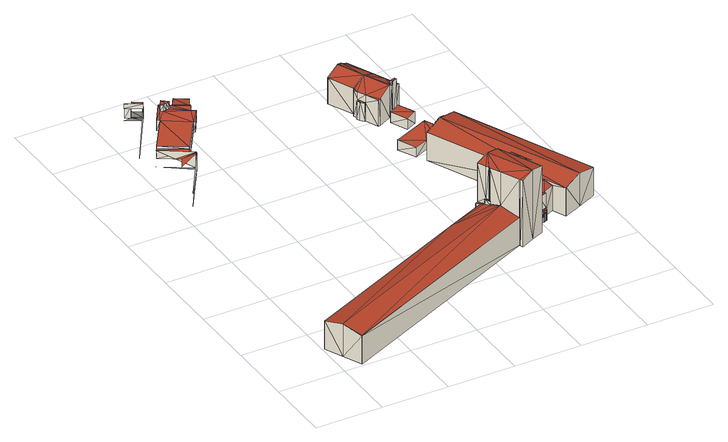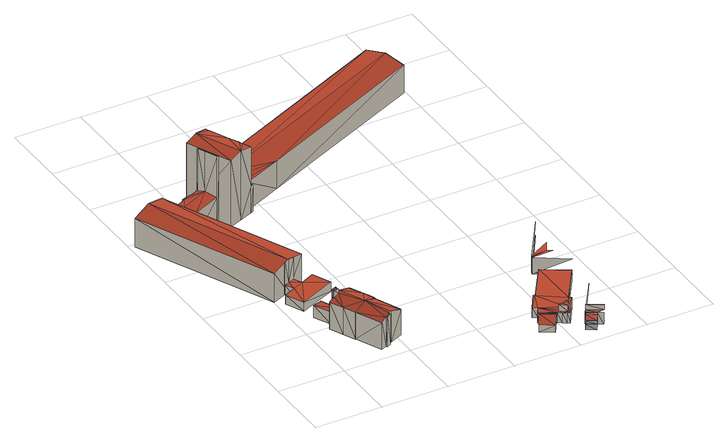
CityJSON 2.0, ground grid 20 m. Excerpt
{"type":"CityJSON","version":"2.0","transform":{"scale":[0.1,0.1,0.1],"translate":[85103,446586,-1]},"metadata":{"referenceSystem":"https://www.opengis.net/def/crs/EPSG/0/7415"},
"CityObjects":{
"building1":{"type":"Building","attributes":{"oorspronkelijk_bouwjaar":1928,"status":"Pand in gebruik","geconstateerd":false,"h_maaiveld":-0.438,"dak_type":"slanted","pw_datum":"2013-12-01","pw_actueel":"yes","pw_bron":"ahn3","reconstructie_methode":"tudelft3d-geoflow","versie_methode":"v21.03.1","kas_warenhuis":false,"ondergronds_type":"above ground","lod11_replace":false,"reconstruction_skipped":false},"geometry":[{"type":"MultiSurface","lod":"2.2","boundaries":[[[0,1,2]],[[3,4,2]],[[5,6,3]],[[5,7,8]],[[1,9,10]],[[7,10,11]],[[12,5,3]],[[12,7,5]],[[12,2,1]],[[3,2,12]],[[12,1,7]],[[7,1,10]],[[13,14,15]],[[16,17,18]],[[18,17,19]],[[20,21,22]],[[21,23,22]],[[23,15,24]],[[21,19,13]],[[21,25,23]],[[23,25,26]],[[27,25,21]],[[17,13,19]],[[27,21,28]],[[29,23,26]],[[27,30,25]],[[29,15,23]],[[28,21,13]],[[31,29,26]],[[27,28,30]],[[13,15,32]],[[33,31,26]],[[34,35,25]],[[30,34,25]],[[29,36,15]],[[28,13,32]],[[32,15,36]],[[28,32,29]],[[32,36,29]],[[28,29,34]],[[30,28,34]],[[34,29,31]],[[37,31,33]],[[38,35,34]],[[34,31,38]],[[38,31,37]]],"semantics":{"surfaces":[{"type":"GroundSurface"},{"type":"WallSurface"},{"type":"RoofSurface"}],"values":[0,1,2,2,0,1,2,2,1,1,1,1,1,2,1,1,1,0,2,1,1,1,1,2,0,1,0,2,0,2,1,0,2,1,0,2,1,1,1,1,1,1,0,2,1,1]}}]},
"building2":{"type":"Building","attributes":{"oorspronkelijk_bouwjaar":1948,"status":"Verbouwing pand","geconstateerd":false,"h_maaiveld":-0.448,"dak_type":"multiple horizontal","pw_datum":"2013-12-01","pw_actueel":"yes","pw_bron":"ahn3","reconstructie_methode":"tudelft3d-geoflow","versie_methode":"v21.03.1","kas_warenhuis":false,"ondergronds_type":"above ground","lod11_replace":false,"reconstruction_skipped":false},"geometry":[{"type":"Solid","lod":"2.2","boundaries":[[[[39,40,41]],[[42,43,44]],[[45,46,47]],[[40,47,41]],[[48,39,49]],[[40,39,48]],[[45,47,40]],[[47,50,51]],[[39,41,52]],[[41,47,51]],[[43,39,52]],[[53,44,43]],[[53,43,52]],[[54,44,53]],[[55,48,56]],[[56,48,49]],[[57,53,52]],[[58,57,52]],[[59,53,57]],[[60,41,61]],[[61,41,51]],[[62,42,44]],[[63,62,44]],[[64,50,47]],[[65,64,47]],[[66,67,68]],[[68,67,69]],[[70,71,72]],[[73,70,72]],[[74,58,60]],[[60,58,41]],[[41,58,52]],[[75,43,62]],[[62,43,42]],[[67,76,77]],[[78,67,77]],[[63,44,79]],[[79,44,54]],[[79,54,53]],[[59,79,53]],[[73,72,74]],[[74,72,58]],[[78,77,80]],[[81,78,80]],[[68,69,82]],[[82,69,83]],[[81,80,83]],[[83,80,84]],[[82,83,70]],[[70,83,71]],[[71,83,84]],[[85,40,55]],[[86,85,55]],[[55,40,48]],[[61,51,50]],[[64,61,50]],[[87,39,43]],[[75,87,43]],[[56,49,39]],[[87,56,39]],[[67,55,76]],[[66,86,67]],[[67,86,55]],[[88,46,89]],[[89,46,45]],[[89,45,40]],[[85,89,40]],[[65,47,88]],[[88,47,46]],[[65,88,89]],[[85,65,89]],[[58,72,59]],[[57,58,59]],[[59,72,63]],[[79,59,63]],[[81,83,78]],[[78,69,67]],[[78,83,69]],[[73,60,65]],[[82,70,68]],[[73,65,85]],[[60,61,65]],[[68,85,66]],[[60,73,74]],[[64,65,61]],[[73,85,70]],[[85,68,70]],[[86,66,85]],[[72,75,63]],[[87,77,76]],[[63,75,62]],[[72,71,84]],[[80,77,75]],[[72,84,80]],[[72,80,75]],[[75,77,87]],[[76,55,87]],[[55,56,87]]]],"semantics":{"surfaces":[{"type":"GroundSurface"},{"type":"WallSurface"},{"type":"RoofSurface"}],"values":[[0,0,0,0,0,0,0,0,0,0,0,0,0,0,1,1,1,1,1,1,1,1,1,1,1,1,1,1,1,1,1,1,1,1,1,1,1,1,1,1,1,1,1,1,1,1,1,1,1,1,1,1,1,1,1,1,1,1,1,1,1,1,1,1,1,1,1,1,1,2,2,2,2,2,2,2,2,2,2,2,2,2,2,2,2,2,2,2,2,2,2,2,2,2,2,2,2,2]]}}]},
"building3":{"type":"Building","attributes":{"oorspronkelijk_bouwjaar":1946,"status":"Pand in gebruik","geconstateerd":false,"h_maaiveld":0.181,"dak_type":"multiple horizontal","pw_datum":"2013-12-01","pw_actueel":"yes","pw_bron":"ahn3","reconstructie_methode":"tudelft3d-geoflow","versie_methode":"v21.03.1","kas_warenhuis":false,"ondergronds_type":"above ground","lod11_replace":false,"reconstruction_skipped":false},"geometry":[{"type":"Solid","lod":"2.2","boundaries":[[[[90,91,92]],[[93,92,94]],[[95,90,92]],[[96,97,98]],[[99,92,93]],[[99,93,100]],[[93,101,100]],[[97,100,102]],[[97,102,103]],[[96,100,97]],[[98,97,104]],[[105,106,98]],[[105,98,107]],[[106,96,98]],[[96,108,99]],[[109,110,111]],[[112,113,108]],[[111,112,108]],[[109,111,96]],[[96,111,108]],[[99,95,92]],[[96,99,100]],[[114,108,115]],[[115,108,113]],[[116,112,111]],[[117,116,111]],[[118,101,93]],[[119,118,93]],[[119,93,120]],[[120,93,94]],[[121,106,122]],[[122,106,105]],[[123,124,125]],[[125,124,104]],[[104,124,98]],[[115,113,112]],[[116,115,112]],[[126,90,95]],[[127,126,95]],[[128,94,92]],[[129,120,128]],[[128,120,94]],[[125,104,130]],[[130,104,97]],[[130,97,131]],[[131,97,103]],[[132,133,134]],[[134,133,135]],[[136,102,100]],[[137,136,100]],[[137,100,118]],[[118,100,101]],[[138,99,108]],[[114,138,108]],[[139,127,138]],[[138,127,99]],[[99,127,95]],[[131,103,136]],[[136,103,102]],[[140,107,98]],[[124,140,98]],[[129,128,139]],[[139,128,127]],[[141,109,142]],[[142,109,96]],[[117,111,110]],[[143,117,110]],[[134,135,144]],[[145,134,144]],[[122,105,140]],[[140,105,107]],[[146,147,132]],[[132,147,133]],[[148,91,126]],[[126,91,90]],[[128,92,148]],[[148,92,91]],[[143,110,109]],[[141,143,109]],[[149,150,147]],[[146,149,147]],[[121,96,106]],[[151,142,121]],[[121,142,96]],[[152,153,150]],[[149,152,150]],[[151,121,124]],[[123,151,124]],[[145,144,153]],[[152,145,153]],[[128,148,126]],[[127,128,126]],[[134,145,132]],[[146,145,149]],[[149,145,152]],[[146,132,145]],[[124,121,122]],[[140,124,122]],[[135,130,137]],[[138,129,139]],[[143,141,133]],[[130,142,123]],[[116,114,115]],[[117,114,116]],[[144,135,153]],[[153,137,150]],[[151,123,142]],[[123,125,130]],[[153,135,137]],[[130,131,136]],[[130,136,137]],[[137,118,119]],[[150,137,138]],[[119,129,138]],[[137,119,138]],[[120,129,119]],[[150,138,114]],[[117,147,114]],[[143,133,147]],[[130,135,142]],[[135,133,142]],[[133,141,142]],[[143,147,117]],[[150,114,147]]]],"semantics":{"surfaces":[{"type":"GroundSurface"},{"type":"WallSurface"},{"type":"RoofSurface"}],"values":[[0,0,0,0,0,0,0,0,0,0,0,0,0,0,0,0,0,0,0,0,0,0,1,1,1,1,1,1,1,1,1,1,1,1,1,1,1,1,1,1,1,1,1,1,1,1,1,1,1,1,1,1,1,1,1,1,1,1,1,1,1,1,1,1,1,1,1,1,1,1,1,1,1,1,1,1,1,1,1,1,1,1,1,1,1,1,1,1,1,1,2,2,2,2,2,2,2,2,2,2,2,2,2,2,2,2,2,2,2,2,2,2,2,2,2,2,2,2,2,2,2,2,2,2]]}}]},
"building4":{"type":"Building","attributes":{"oorspronkelijk_bouwjaar":1948,"status":"Pand in gebruik","geconstateerd":false,"h_maaiveld":-0.415,"dak_type":"slanted","pw_datum":"2013-12-01","pw_actueel":"yes","pw_bron":"ahn3","reconstructie_methode":"tudelft3d-geoflow","versie_methode":"v21.03.1","kas_warenhuis":false,"ondergronds_type":"above ground","lod11_replace":false,"reconstruction_skipped":false},"geometry":[{"type":"Solid","lod":"2.2","boundaries":[[[[154,155,156]],[[157,158,159]],[[160,154,156]],[[157,159,161]],[[159,162,161]],[[158,156,159]],[[158,157,163]],[[164,165,166]],[[165,167,168]],[[165,168,166]],[[169,170,171]],[[169,171,172]],[[173,172,174]],[[169,172,173]],[[172,171,164]],[[171,175,176]],[[171,176,165]],[[177,165,178]],[[179,156,180]],[[165,181,178]],[[176,181,165]],[[171,165,164]],[[165,182,167]],[[183,182,165]],[[183,165,158]],[[180,156,158]],[[165,180,158]],[[179,160,156]],[[184,165,177]],[[185,184,177]],[[185,177,178]],[[186,185,178]],[[186,178,181]],[[187,186,181]],[[188,175,171]],[[189,188,171]],[[189,171,170]],[[190,189,170]],[[190,170,169]],[[191,190,169]],[[191,169,173]],[[192,191,173]],[[192,173,174]],[[193,192,174]],[[193,174,172]],[[194,193,172]],[[194,172,164]],[[195,194,164]],[[196,168,167]],[[197,196,167]],[[198,182,183]],[[199,198,183]],[[199,183,158]],[[200,199,158]],[[201,166,168]],[[196,201,168]],[[197,167,182]],[[202,197,182]],[[203,161,204]],[[204,161,162]],[[205,179,206]],[[206,179,180]],[[206,180,184]],[[207,206,184]],[[184,180,165]],[[187,181,176]],[[208,187,176]],[[209,154,210]],[[210,154,160]],[[204,162,159]],[[211,204,159]],[[212,157,203]],[[203,157,161]],[[213,155,209]],[[209,155,154]],[[200,158,214]],[[214,158,163]],[[208,176,175]],[[188,208,175]],[[195,164,166]],[[201,195,166]],[[211,159,215]],[[215,159,156]],[[216,215,213]],[[213,215,155]],[[155,215,156]],[[205,160,179]],[[217,210,205]],[[205,210,160]],[[218,219,216]],[[216,219,215]],[[214,163,157]],[[212,214,157]],[[220,221,219]],[[218,220,219]],[[207,184,202]],[[198,207,202]],[[198,202,182]],[[217,205,220]],[[220,205,221]],[[197,184,196]],[[196,184,201]],[[197,202,184]],[[184,195,201]],[[189,195,184]],[[186,184,185]],[[187,184,186]],[[208,184,187]],[[188,189,208]],[[189,184,208]],[[194,195,189]],[[191,189,190]],[[194,189,191]],[[194,191,192]],[[194,192,193]],[[213,209,216]],[[217,220,210]],[[210,220,218]],[[216,209,218]],[[209,210,218]],[[219,212,211]],[[215,219,211]],[[204,211,203]],[[211,212,203]],[[207,198,199]],[[200,207,199]],[[206,219,221]],[[206,207,200]],[[212,200,214]],[[219,200,212]],[[206,200,219]],[[205,206,221]]]],"semantics":{"surfaces":[{"type":"GroundSurface"},{"type":"WallSurface"},{"type":"RoofSurface"}],"values":[[0,0,0,0,0,0,0,0,0,0,0,0,0,0,0,0,0,0,0,0,0,0,0,0,0,0,0,0,1,1,1,1,1,1,1,1,1,1,1,1,1,1,1,1,1,1,1,1,1,1,1,1,1,1,1,1,1,1,1,1,1,1,1,1,1,1,1,1,1,1,1,1,1,1,1,1,1,1,1,1,1,1,1,1,1,1,1,1,1,1,1,1,1,1,1,1,1,1,1,1,2,2,2,2,2,2,2,2,2,2,2,2,2,2,2,2,2,2,2,2,2,2,2,2,2,2,2,2,2,2,2,2]]}}]},
"building5":{"type":"Building","attributes":{"oorspronkelijk_bouwjaar":1967,"status":"Pand in gebruik","geconstateerd":false,"h_maaiveld":-0.312,"dak_type":"multiple horizontal","pw_datum":"2013-12-01","pw_actueel":"yes","pw_bron":"ahn3","reconstructie_methode":"tudelft3d-geoflow","versie_methode":"v21.03.1","kas_warenhuis":false,"ondergronds_type":"above ground","lod11_replace":false,"reconstruction_skipped":false},"geometry":[{"type":"Solid","lod":"2.2","boundaries":[[[[222,223,224]],[[225,222,226]],[[227,228,229]],[[222,229,223]],[[225,226,230]],[[231,232,225]],[[232,229,225]],[[229,228,223]],[[225,229,222]],[[233,234,235]],[[235,234,231]],[[231,234,232]],[[236,230,226]],[[237,238,236]],[[236,238,230]],[[239,227,240]],[[240,227,229]],[[240,229,234]],[[234,229,232]],[[241,225,238]],[[238,225,230]],[[242,228,239]],[[239,228,227]],[[243,224,223]],[[244,243,223]],[[244,223,228]],[[242,244,228]],[[236,226,222]],[[245,236,222]],[[245,222,243]],[[243,222,224]],[[237,236,246]],[[247,237,246]],[[247,246,233]],[[233,246,234]],[[235,231,225]],[[241,235,225]],[[236,245,246]],[[239,240,242]],[[245,240,246]],[[246,240,234]],[[243,244,245]],[[245,244,240]],[[244,242,240]],[[237,247,241]],[[238,237,241]],[[235,241,233]],[[233,241,247]]]],"semantics":{"surfaces":[{"type":"GroundSurface"},{"type":"WallSurface"},{"type":"RoofSurface"}],"values":[[0,0,0,0,0,0,0,0,0,1,1,1,1,1,1,1,1,1,1,1,1,1,1,1,1,1,1,1,1,1,1,1,1,1,1,1,1,2,2,2,2,2,2,2,2,2,2,2]]}}]},
"building6":{"type":"Building","attributes":{"oorspronkelijk_bouwjaar":1957,"status":"Pand in gebruik","geconstateerd":false,"h_maaiveld":0.082,"dak_type":"slanted","pw_datum":"2013-12-01","pw_actueel":"yes","pw_bron":"ahn3","reconstructie_methode":"tudelft3d-geoflow","versie_methode":"v21.03.1","kas_warenhuis":false,"ondergronds_type":"above ground","lod11_replace":false,"reconstruction_skipped":false},"geometry":[{"type":"Solid","lod":"2.2","boundaries":[[[[248,249,250]],[[251,248,250]],[[252,253,254]],[[255,250,256]],[[253,250,255]],[[256,257,255]],[[251,250,253]],[[258,254,259]],[[260,252,254]],[[254,253,259]],[[252,251,253]],[[261,248,251]],[[262,261,251]],[[263,256,250]],[[264,263,250]],[[264,250,265]],[[265,250,249]],[[265,249,248]],[[261,265,248]],[[266,253,267]],[[267,253,255]],[[268,258,259]],[[269,268,259]],[[262,251,252]],[[270,262,252]],[[269,259,253]],[[266,269,253]],[[271,254,268]],[[268,254,258]],[[272,257,256]],[[263,272,256]],[[267,255,272]],[[272,255,257]],[[270,252,273]],[[273,252,260]],[[273,260,254]],[[271,273,254]],[[269,266,271]],[[268,269,271]],[[271,266,270]],[[273,271,270]],[[267,272,263]],[[264,267,263]],[[266,267,264]],[[261,264,265]],[[262,264,261]],[[266,264,262]],[[266,262,270]]]],"semantics":{"surfaces":[{"type":"GroundSurface"},{"type":"WallSurface"},{"type":"RoofSurface"}],"values":[[0,0,0,0,0,0,0,0,0,0,0,1,1,1,1,1,1,1,1,1,1,1,1,1,1,1,1,1,1,1,1,1,1,1,1,1,1,2,2,2,2,2,2,2,2,2,2,2]]}}]},
"building7":{"type":"Building","attributes":{"oorspronkelijk_bouwjaar":1957,"status":"Pand in gebruik","geconstateerd":false,"h_maaiveld":-0.1,"dak_type":"slanted","pw_datum":"2013-12-01","pw_actueel":"yes","pw_bron":"ahn3","reconstructie_methode":"tudelft3d-geoflow","versie_methode":"v21.03.1","kas_warenhuis":false,"ondergronds_type":"above ground","lod11_replace":false,"reconstruction_skipped":false},"geometry":[{"type":"Solid","lod":"2.2","boundaries":[[[[274,275,276]],[[277,278,279]],[[280,278,281]],[[280,282,278]],[[283,284,285]],[[282,274,276]],[[282,276,286]],[[286,287,278]],[[282,286,278]],[[287,279,278]],[[288,285,287]],[[289,285,288]],[[285,279,287]],[[284,290,291]],[[291,279,285]],[[284,291,285]],[[292,279,291]],[[293,279,292]],[[294,293,292]],[[295,279,293]],[[296,288,287]],[[297,296,287]],[[298,299,300]],[[300,299,275]],[[275,299,276]],[[301,282,302]],[[303,301,302]],[[302,282,280]],[[304,281,278]],[[305,304,278]],[[306,307,308]],[[309,306,308]],[[310,293,311]],[[311,293,294]],[[312,289,288]],[[296,312,288]],[[297,287,313]],[[313,287,286]],[[266,279,269]],[[269,279,295]],[[303,302,306]],[[306,302,307]],[[300,275,314]],[[314,275,274]],[[269,295,293]],[[310,269,293]],[[305,278,277]],[[267,305,277]],[[267,277,279]],[[266,267,279]],[[302,280,304]],[[304,280,281]],[[315,292,316]],[[316,292,291]],[[317,315,318]],[[318,315,319]],[[316,291,320]],[[320,291,290]],[[321,284,283]],[[322,321,283]],[[320,290,321]],[[321,290,284]],[[322,283,285]],[[319,322,285]],[[311,294,315]],[[317,311,315]],[[315,294,292]],[[313,286,276]],[[299,313,276]],[[323,324,299]],[[298,323,299]],[[314,274,301]],[[301,274,282]],[[318,319,312]],[[312,319,289]],[[289,319,285]],[[309,308,323]],[[323,308,324]],[[306,301,303]],[[314,301,323]],[[309,301,306]],[[323,300,314]],[[309,323,301]],[[298,300,323]],[[310,266,269]],[[317,318,266]],[[310,317,266]],[[317,310,311]],[[318,297,266]],[[296,297,318]],[[296,318,312]],[[320,321,316]],[[316,321,319]],[[319,321,322]],[[316,319,315]],[[304,305,307]],[[324,308,313]],[[297,308,266]],[[304,307,302]],[[305,308,307]],[[267,266,305]],[[266,308,305]],[[313,299,324]],[[297,313,308]]]],"semantics":{"surfaces":[{"type":"GroundSurface"},{"type":"WallSurface"},{"type":"RoofSurface"}],"values":[[0,0,0,0,0,0,0,0,0,0,0,0,0,0,0,0,0,0,0,0,1,1,1,1,1,1,1,1,1,1,1,1,1,1,1,1,1,1,1,1,1,1,1,1,1,1,1,1,1,1,1,1,1,1,1,1,1,1,1,1,1,1,1,1,1,1,1,1,1,1,1,1,1,1,1,1,1,1,2,2,2,2,2,2,2,2,2,2,2,2,2,2,2,2,2,2,2,2,2,2,2,2,2,2]]}}]},
"building8":{"type":"Building","attributes":{"oorspronkelijk_bouwjaar":1987,"status":"Pand in gebruik","geconstateerd":false,"h_maaiveld":-0.282,"dak_type":"slanted","pw_datum":"2013-12-01","pw_actueel":"yes","pw_bron":"ahn3","reconstructie_methode":"tudelft3d-geoflow","versie_methode":"v21.03.1","kas_warenhuis":false,"ondergronds_type":"above ground","lod11_replace":false,"reconstruction_skipped":false},"geometry":[{"type":"Solid","lod":"2.2","boundaries":[[[[325,326,327]],[[328,325,327]],[[329,327,326]],[[330,329,326]],[[331,325,332]],[[332,325,328]],[[330,326,331]],[[331,326,325]],[[332,328,327]],[[329,332,327]],[[332,329,331]],[[331,329,330]]]],"semantics":{"surfaces":[{"type":"GroundSurface"},{"type":"WallSurface"},{"type":"RoofSurface"}],"values":[[0,0,1,1,1,1,1,1,1,1,2,2]]}}]},
"building9":{"type":"Building","attributes":{"oorspronkelijk_bouwjaar":1947,"status":"Pand in gebruik","geconstateerd":false,"h_maaiveld":-0.462,"dak_type":"multiple horizontal","pw_datum":"2013-12-01","pw_actueel":"yes","pw_bron":"ahn3","reconstructie_methode":"tudelft3d-geoflow","versie_methode":"v21.03.1","kas_warenhuis":false,"ondergronds_type":"above ground","lod11_replace":false,"reconstruction_skipped":false},"geometry":[{"type":"Solid","lod":"2.2","boundaries":[[[[333,334,335]],[[333,336,334]],[[333,335,337]],[[334,338,335]],[[339,337,340]],[[337,335,340]],[[341,333,337]],[[342,339,340]],[[343,342,340]],[[343,340,335]],[[344,343,335]],[[345,337,342]],[[342,337,339]],[[346,336,333]],[[347,346,333]],[[348,338,349]],[[349,338,334]],[[347,333,350]],[[350,333,341]],[[344,335,348]],[[348,335,338]],[[350,341,337]],[[345,350,337]],[[349,334,346]],[[346,334,336]],[[342,343,345]],[[345,343,344]],[[345,347,350]],[[349,346,347]],[[349,344,348]],[[344,347,345]],[[349,347,344]]]],"semantics":{"surfaces":[{"type":"GroundSurface"},{"type":"WallSurface"},{"type":"RoofSurface"}],"values":[[0,0,0,0,0,0,0,1,1,1,1,1,1,1,1,1,1,1,1,1,1,1,1,1,1,2,2,2,2,2,2,2]]}}]}
},
"vertices":[
[43,882,6],[139,1033,6],[140,1032,6],[140,1032,57],[43,882,47],[92,1027,57],[74,994,57],[142,1038,57],[78,1035,57],[53,1096,6],[142,1038,6],[53,1096,57],[139,1033,57],[133,1305,43],[35,1152,6],[133,1305,6],[89,1329,58],[133,1305,58],[90,1331,58],[90,1331,43],[97,1341,42],[112,1332,42],[97,1341,6],[112,1332,6],[89,1329,6],[113,1333,37],[113,1333,6],[113,1333,42],[137,1315,42],[137,1315,6],[140,1319,42],[140,1319,6],[139,1314,42],[128,1357,6],[140,1319,37],[128,1357,37],[139,1314,6],[153,1340,6],[153,1340,36],
[640,405,6],[680,437,6],[697,296,6],[6,118,6],[522,352,6],[31,63,6],[719,453,6],[778,322,6],[740,305,6],[639,420,6],[632,417,6],[740,304,6],[701,286,6],[696,296,6],[57,7,6],[56,7,6],[639,420,90],[632,417,90],[57,7,93],[696,296,93],[57,7,94],[697,296,213],[701,286,213],[6,118,93],[31,63,108],[740,304,223],[740,305,223],[651,394,213],[651,394,112],[654,388,213],[654,388,112],[655,384,213],[655,384,99],[670,352,108],[670,352,213],[696,296,213],[522,352,93],[651,394,97],[646,393,97],[646,393,113],[56,7,94],[653,375,101],[653,375,111],[655,382,213],[655,382,111],[655,382,100],[680,437,223],[639,420,213],[640,405,93],[778,322,214],[719,453,214],
[233,1321,12],[269,1297,12],[249,1261,12],[249,1255,12],[251,1260,12],[208,1284,12],[144,1234,12],[216,1184,12],[147,1082,12],[206,1281,12],[238,1237,12],[250,1255,12],[251,1228,12],[221,1181,12],[148,1082,12],[70,1122,12],[73,1128,12],[142,1074,12],[194,1289,12],[136,1239,12],[176,1301,12],[184,1296,12],[184,1297,12],[195,1291,12],[194,1289,43],[195,1291,43],[184,1297,43],[184,1296,43],[250,1255,43],[249,1255,43],[251,1260,43],[73,1128,39],[70,1122,37],[147,1082,46],[147,1082,40],[148,1082,46],[233,1321,34],[208,1284,40],[249,1261,41],[249,1261,43],[216,1184,44],[221,1181,44],[166,1273,62],[166,1273,44],[173,1267,62],[173,1267,44],[251,1228,43],[238,1237,43],[206,1281,43],[208,1284,43],[142,1074,36],[136,1239,44],[144,1234,44],[176,1301,43],[184,1273,43],[184,1273,62],[178,1291,62],[178,1291,43],[269,1297,35],[197,1276,62],[197,1276,43],[73,1128,47],[191,1272,62],[191,1272,43],
[735,417,6],[741,419,6],[741,418,6],[844,423,6],[820,383,6],[826,457,6],[762,357,6],[828,458,6],[825,457,6],[854,399,6],[818,366,6],[796,370,6],[820,369,6],[822,374,6],[821,372,6],[811,362,6],[810,362,6],[808,362,6],[816,365,6],[814,363,6],[815,364,6],[805,362,6],[802,363,6],[797,368,6],[798,366,6],[768,360,6],[795,372,6],[800,365,6],[822,377,6],[822,380,6],[796,370,37],[797,368,37],[798,366,37],[800,365,37],[805,362,38],[808,362,38],[810,362,38],[811,362,38],[814,363,38],[815,364,38],[816,365,38],[818,366,38],[821,372,39],[822,374,39],[822,377,82],[822,380,83],[820,383,84],[820,369,38],[822,377,39],[828,458,86],[825,457,86],[768,360,84],[795,372,84],[796,370,83],[802,363,37],[735,417,213],[762,357,213],[826,457,86],[844,423,91],[741,419,215],[854,399,84],[741,418,86],[741,418,215],[768,360,215],[757,383,215],[757,383,91],[767,360,215],[767,360,84],
[743,831,7],[753,901,7],[777,846,7],[741,797,7],[755,805,7],[669,797,7],[644,852,7],[710,816,7],[756,804,7],[722,789,7],[721,790,7],[721,790,103],[721,790,36],[722,789,102],[755,805,36],[755,805,105],[756,804,104],[669,797,37],[710,816,36],[741,797,108],[644,852,37],[777,846,36],[753,901,36],[743,831,36],[741,799,36],[741,799,108],
[637,1156,11],[649,1162,11],[651,1158,11],[638,1151,11],[630,1148,11],[665,1070,11],[592,1128,11],[703,1087,11],[667,1165,11],[668,1165,11],[591,1128,11],[625,1052,11],[591,1130,11],[637,1156,106],[638,1151,107],[667,1165,93],[651,1158,101],[649,1162,101],[665,1070,110],[703,1087,93],[591,1128,92],[625,1052,92],[630,1148,110],[592,1128,92],[668,1165,93],[591,1130,92],
[723,997,9],[709,991,9],[708,994,9],[703,1087,9],[720,1050,9],[665,1070,9],[722,1003,9],[738,1010,9],[721,1002,9],[635,1009,9],[626,1020,9],[637,1011,9],[707,996,9],[700,993,9],[661,974,9],[655,972,9],[622,1031,9],[629,1026,9],[627,1034,9],[627,1050,9],[621,1047,9],[625,1052,9],[661,974,92],[700,993,110],[708,994,120],[708,994,107],[709,991,121],[721,1002,120],[722,1003,100],[722,1003,120],[738,1010,93],[720,1050,93],[722,1005,120],[722,1005,100],[706,1001,107],[706,1001,120],[627,1050,92],[621,1047,90],[655,972,90],[707,996,107],[723,997,121],[627,1034,67],[629,1026,67],[627,1034,90],[637,1011,90],[637,1011,67],[622,1031,66],[626,1020,66],[635,1009,66],[710,995,120],[710,995,106],
[692,974,7],[723,988,7],[746,938,7],[714,924,7],[746,938,45],[723,988,45],[692,974,40],[714,924,40],
[873,360,5],[687,772,5],[742,798,5],[872,360,5],[929,384,5],[687,773,5],[984,409,5],[797,822,5],[873,359,5],[984,409,94],[797,822,94],[742,798,108],[929,384,108],[872,360,93],[873,360,93],[687,773,93],[687,772,93],[873,359,93]
]}
